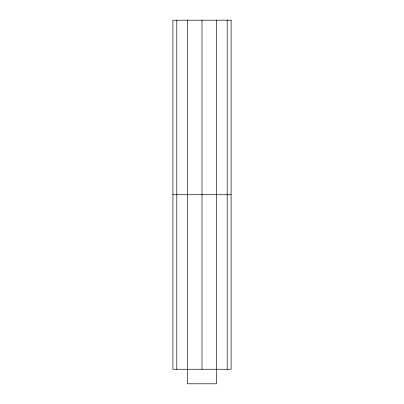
<?xml version="1.0" encoding="UTF-8"?>
<svg xmlns="http://www.w3.org/2000/svg" width="404" height="404" viewBox="0 0 404 404"><rect width="100%" height="100%" fill="white"/><g stroke="black" fill="none" stroke-linecap="round" stroke-linejoin="round"><path stroke-width="0.61" d="M172.912 194.728L231.088 194.728M227.189 20.2L227.189 369.256M216.544 20.2L216.544 383.8L187.456 383.8L187.456 20.2M202 20.2L202 369.256M176.811 20.2L176.811 369.256M231.088 20.2L172.912 20.2L172.912 369.256L231.088 369.256L231.088 20.2"/></g></svg>
